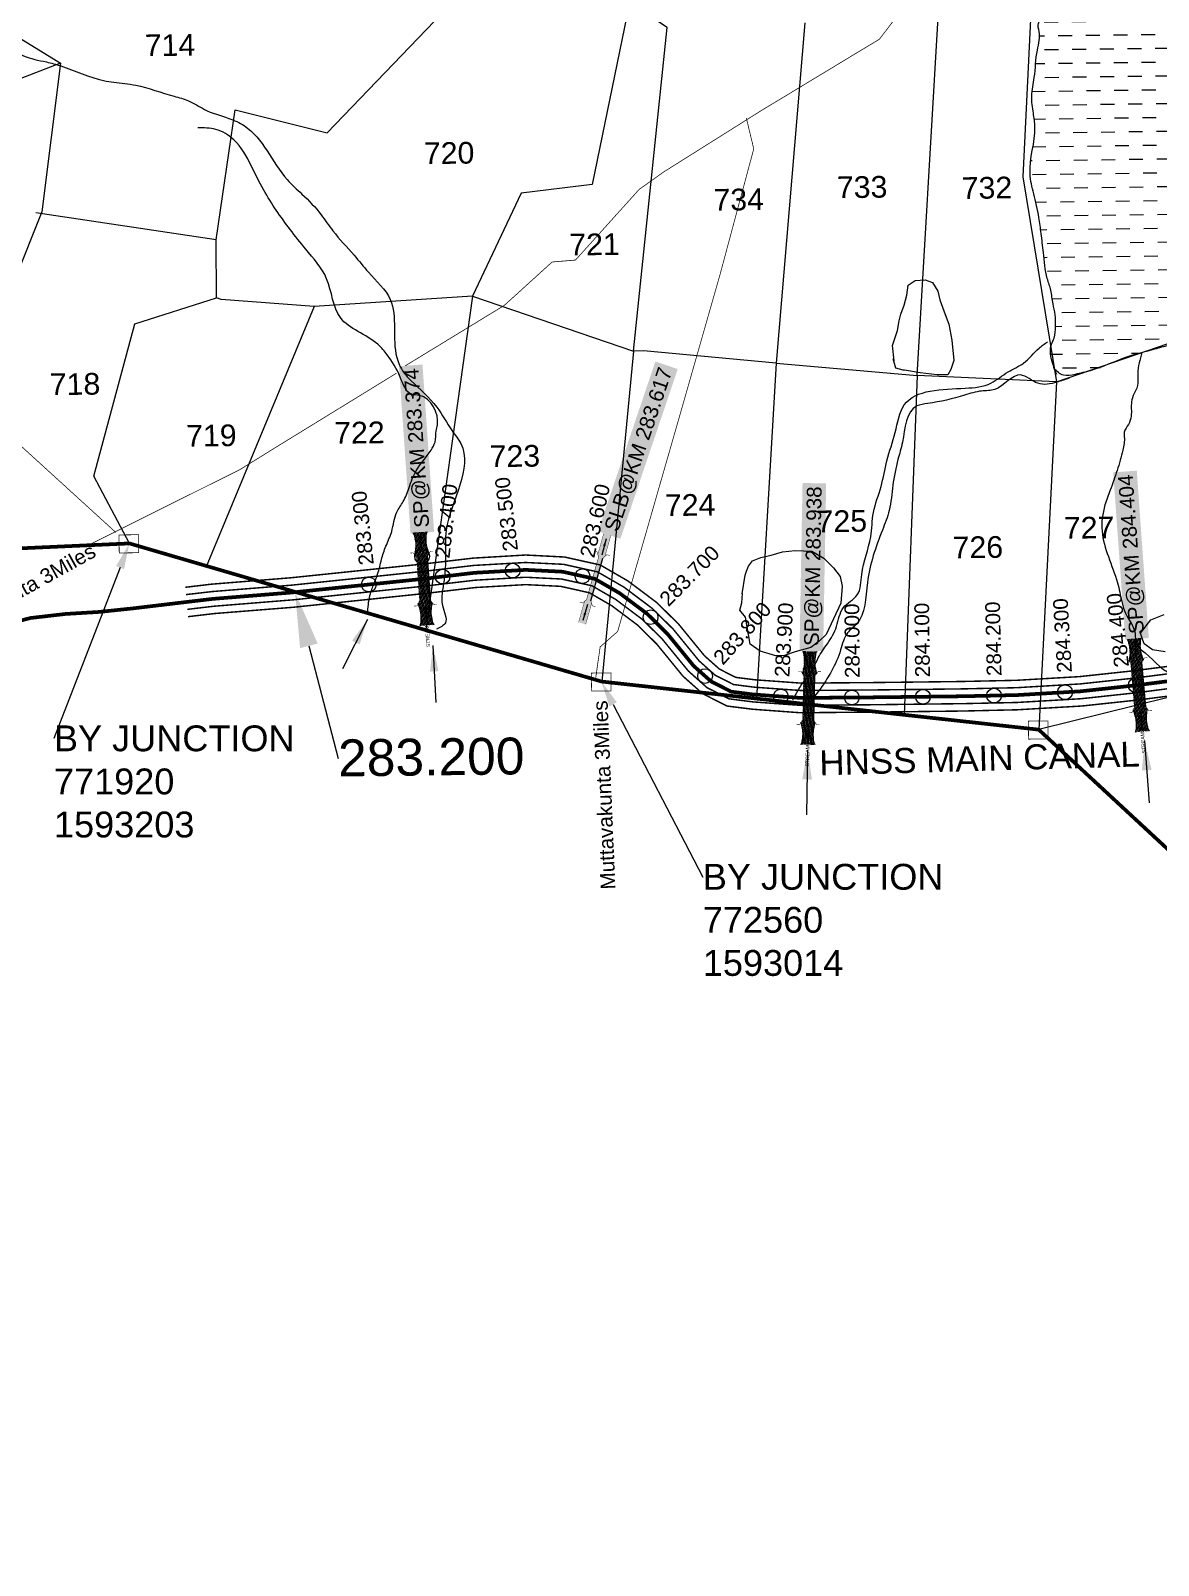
# Model space of a CAD drawing. Header units: feet. Extents: x 767600 to 777544, y 1589691 to 1604539.
# Drawn here: x 771798 to 773325, y 1591829 to 1593908 of the extents above; entities that cross this region are included whole.
import ezdxf
from ezdxf import colors
from ezdxf.entities.mleader import LeaderData, LeaderLine
from ezdxf.enums import TextEntityAlignment as Align
from ezdxf.math import Vec2, Vec3

# ---------------------------------------------------------------- set-up
doc = ezdxf.new("R2010")
doc.units = ezdxf.units.FT
doc.header["$LTSCALE"] = 15
doc.header["$MEASUREMENT"] = 0
doc.header["$PDMODE"] = 32
doc.header["$PDSIZE"] = 20
doc.linetypes.add('ACAD_ISO02W100', pattern=[15, 12, -3])
doc.linetypes.add('HIDDEN2', pattern=[0.1875, 0.125, -0.0625])
for name, color, linetype in [('CANAL1', 7, 'Continuous'), ('CRDS STONES', 7, 'Continuous'), ('CSMark', 72, 'Continuous'), ('HILL', 17, 'Continuous'), ('PLOT', 7, 'Continuous'), ('PLOT NO', 7, 'Continuous'), ('ROADS', 6, 'Continuous'), ('STRUCTURE', 5, 'Continuous'), ('TANKS-STREAM', 4, 'Continuous'), ('text2', 7, 'Continuous'), ('VILLAGE BOUNDRY', 5, 'HIDDEN2'), ('VILLAGE STONES', 240, 'Continuous')]:
    doc.layers.add(name, color=color, linetype=linetype)
doc.styles.add('CANAL', font='Cambria.ttf')
doc.styles.get("Standard").update_dxf_attribs({"font": 'arial.ttf'})
doc.linetypes.add('DOTS', pattern='A,1e-06,-3,["●",Standard,S=3,R=0,X=-1.25,Y=-1.25],-3', length=6.000001)
doc.dimstyles.new('CRDS', dxfattribs={"dimtxt": 20, "dimasz": 35, "dimexe": 0.18, "dimexo": 0.0625, "dimgap": 0.09, "dimtad": 0, "dimtih": 1, "dimtoh": 1, "dimdec": 0, "dimzin": 2, "dimdsep": 46, "dimtxsty": 'CANAL', "dimcen": 0.09, "dimclrt": 256, "dimadec": 0, "dimazin": 0, "dimtfac": 1, "dimtdec": 0, "dimtofl": 0, "dimtmove": 0, "dimatfit": 3, "dimfxl": 1, "dimtfill": 2, "dimtfillclr": 5, "dimtolj": 1, "dimtzin": 0, "dimarcsym": 0})
doc.dimstyles.get("Standard").update_dxf_attribs({"dimtxt": 0.18, "dimasz": 0.18, "dimexe": 0.18, "dimexo": 0.0625, "dimgap": 0.09, "dimtad": 0, "dimtih": 1, "dimtoh": 1, "dimdec": 4, "dimzin": 0, "dimdsep": 46, "dimtxsty": 'Standard', "dimcen": 0.09, "dimadec": 0, "dimazin": 0, "dimtfac": 1, "dimtdec": 4, "dimtofl": 0, "dimtmove": 0, "dimatfit": 3, "dimfxl": 1, "dimtolj": 1, "dimtzin": 0, "dimarcsym": 0})

# ---------------------------------------------------------------- blocks, each defined once
blk = doc.blocks.new('SP')
at = {"layer": 'STRUCTURE'}
h = blk.add_hatch(dxfattribs=at)
h.set_pattern_fill('DASH', color=256, scale=8, style=0)
edge = h.paths.add_edge_path()
edge.add_spline(control_points=[(769825.7, 1706742.1), (769825.3, 1706741.8), (769823.8, 1706740.8), (769820.9, 1706740.3), (769817, 1706739.7), (769811.4, 1706738.9), (769804, 1706739.7), (769798.4, 1706741), (769795.6, 1706741.6)], knot_values=[0, 0, 0, 0, 1.613557, 5.24513, 8.624976, 13.470124, 22.190216, 30.746377, 30.746377, 30.746377, 30.746377], degree=3, periodic=0)
edge.add_line((769795.6, 1706741.6), (769792.6, 1706739.6))
edge.add_line((769792.6, 1706739.6), (769732.6, 1706739.6))
edge.add_line((769732.6, 1706739.6), (769729.6, 1706741.6))
edge.add_spline(control_points=[(769729.6, 1706741.6), (769726.9, 1706740.9), (769721.3, 1706739.5), (769713.9, 1706738.5), (769708.3, 1706739.1), (769704.4, 1706739.6), (769701.5, 1706740), (769700, 1706741), (769699.5, 1706741.3)], knot_values=[0, 0, 0, 0, 8.556161, 17.276253, 22.121402, 25.501247, 29.13282, 30.746377, 30.746377, 30.746377, 30.746377], degree=3, periodic=0)
edge.add_line((769699.5, 1706741.3), (769699.5, 1706722.1))
edge.add_spline(control_points=[(769699.5, 1706722.1), (769700, 1706722.4), (769701.4, 1706723.4), (769704.3, 1706724), (769708.2, 1706724.5), (769713.8, 1706725.3), (769721.2, 1706724.5), (769726.8, 1706723.3), (769729.6, 1706722.6)], knot_values=[0, 0, 0, 0, 1.613557, 5.24513, 8.624976, 13.470124, 22.190216, 30.746377, 30.746377, 30.746377, 30.746377], degree=3, periodic=0)
edge.add_line((769729.6, 1706722.6), (769732.6, 1706724.6))
edge.add_line((769732.6, 1706724.6), (769792.6, 1706724.6))
edge.add_line((769792.6, 1706724.6), (769795.6, 1706722.6))
edge.add_spline(control_points=[(769795.6, 1706722.6), (769798.4, 1706723.3), (769803.9, 1706724.8), (769811.3, 1706725.8), (769817, 1706725.1), (769820.9, 1706724.7), (769823.8, 1706724.2), (769825.2, 1706723.3), (769825.7, 1706723)], knot_values=[0, 0, 0, 0, 8.556161, 17.276253, 22.121402, 25.501247, 29.13282, 30.746377, 30.746377, 30.746377, 30.746377], degree=3, periodic=0)
edge.add_line((769825.7, 1706723), (769825.7, 1706742.1))
h.paths.add_polyline_path([(769764.2, 1706732.1, -1), (769761.1, 1706732.1, -1)], flags=0)
h.paths.add_polyline_path([(769761.1, 1706732.1, 1), (769764.2, 1706732.1, 1)], flags=16)
at = {"layer": 'STRUCTURE', "const_width": 0.628}
for points in [[(769726.6, 1706747.6), (769726.6, 1706743.6), (769732.6, 1706739.6), (769792.6, 1706739.6), (769798.6, 1706743.6), (769798.6, 1706747.6)], [(769726.6, 1706716.6), (769726.6, 1706720.6), (769732.6, 1706724.6), (769792.6, 1706724.6), (769798.6, 1706720.6), (769798.6, 1706716.6)]]:
    blk.add_lwpolyline(points, dxfattribs=at)
at = {"layer": 'STRUCTURE', "color": 3}
blk.add_lwpolyline([(769732.6, 1706724.6), (769792.6, 1706724.6)], dxfattribs=at)
blk.add_lwpolyline([(769732.6, 1706724.6), (769792.6, 1706724.6)], dxfattribs=at)
at = {"layer": 'STRUCTURE', "color": 0}
blk.add_circle((769762.6, 1706732.1), 1.55, dxfattribs=at)
at = {"layer": 'STRUCTURE'}
for points in [[(769699.5, 1706741.3), (769700.9, 1706740.5), (769704.4, 1706739.6), (769707.8, 1706739.2), (769712.6, 1706738.8), (769721.3, 1706739.7), (769729.6, 1706741.6)], [(769825.7, 1706742.1), (769824.3, 1706741.3), (769820.8, 1706740.3), (769817.5, 1706739.8), (769812.7, 1706739.2), (769804, 1706739.9), (769795.6, 1706741.6)], [(769699.5, 1706722.1), (769700.9, 1706723), (769704.4, 1706724), (769707.7, 1706724.5), (769712.5, 1706725), (769721.2, 1706724.4), (769729.6, 1706722.6)], [(769825.7, 1706723), (769824.3, 1706723.8), (769820.8, 1706724.7), (769817.4, 1706725.1), (769812.6, 1706725.5), (769803.9, 1706724.6), (769795.6, 1706722.6)]]:
    blk.add_spline(points, degree=3, dxfattribs=at)
at = {"layer": 'STRUCTURE', "color": 0}
blk.add_text('STREAM', height=5, dxfattribs=at).set_placement((769684.3, 1706732.1), align=Align.MIDDLE_CENTER)
for points in [[(769727.4, 1706732.1), (769700.8, 1706732.1)], [(769824.4, 1706732.1), (769800.5, 1706732.1)]]:
    blk.add_leader(points, dimstyle='Standard', override={"dimasz": 10, "dimgap": 0.09, "dimtad": 0}, dxfattribs=at)
blk = doc.blocks.new('SLB')
at = {"layer": 'STRUCTURE'}
h = blk.add_hatch(dxfattribs=at)
h.set_pattern_fill('DOTS', color=6, scale=20, angle=320.3722, style=0)
h.set_pattern_definition([(320.372247934, (-159.4327, -72.9564), (1.2786241598, 0.5641323054), [0, -1.25])])
h.paths.add_polyline_path([(769699.5, 1706871.1), (769699.5, 1706861.1), (769729.1, 1706861.1), (769732.1, 1706863.1), (769792.1, 1706863.1), (769795.1, 1706861.1), (769824.7, 1706861.1), (769824.7, 1706871.1), (769795.1, 1706871.1), (769792.1, 1706869.1), (769732.1, 1706869.1), (769729.1, 1706871.1)])
at = {"layer": 'STRUCTURE', "color": 6, "const_width": 0.628}
for points in [[(769726.1, 1706877.1), (769726.1, 1706873.1), (769732.1, 1706869.1), (769792.1, 1706869.1), (769798.1, 1706873.1), (769798.1, 1706877.1)], [(769726.1, 1706855.1), (769726.1, 1706859.1), (769732.1, 1706863.1), (769792.1, 1706863.1), (769798.1, 1706859.1), (769798.1, 1706855.1)]]:
    blk.add_lwpolyline(points, dxfattribs=at)
at = {"layer": 'STRUCTURE', "color": 6, "linetype": 'ACAD_ISO02W100', "ltscale": 0.5, "const_width": 0.5}
for points in [[(769699.5, 1706871.1), (769729.1, 1706871.1)], [(769699.5, 1706861.1), (769729.1, 1706861.1)], [(769795.1, 1706871.1), (769824.7, 1706871.1)], [(769795.1, 1706861.1), (769824.7, 1706861.1)]]:
    blk.add_lwpolyline(points, dxfattribs=at)
at = {"layer": 'STRUCTURE', "color": 6}
blk.add_lwpolyline([(769732.1, 1706863.1), (769792.1, 1706863.1)], dxfattribs=at)
blk.add_lwpolyline([(769732.1, 1706863.1), (769792.1, 1706863.1)], dxfattribs=at)
at = {"layer": 'STRUCTURE', "color": 0}
blk.add_circle((769762.1, 1706866.1), 1.24, dxfattribs=at)
for points in [[(769703.8, 1706866), (769726.7, 1706866)], [(769818.6, 1706865.8), (769795.7, 1706865.8)]]:
    blk.add_leader(points, dimstyle='Standard', override={"dimasz": 10, "dimgap": 0.09, "dimtad": 0}, dxfattribs=at)

msp = doc.modelspace()

# ---------------------------------------------------------------- hatches: boundary and pattern name
at = {"layer": 'TANKS-STREAM'}
h = msp.add_hatch(dxfattribs=at)
h.set_pattern_fill('DASH', color=256, scale=150, angle=0.74052, style=0)
edge = h.paths.add_edge_path()
edge.add_spline(control_points=[(773183.8, 1593450.1), (773187.9, 1593446.2), (773196.1, 1593438.5), (773214.8, 1593442.6), (773243.2, 1593448.7), (773295, 1593473.9), (773349.1, 1593480), (773388.9, 1593506.5), (773392.2, 1593526.1), (773386.4, 1593560.2), (773419, 1593538.4), (773423.6, 1593566.3), (773446.4, 1593566.7), (773462.6, 1593551.5), (773467.9, 1593524.9), (773480, 1593501.9), (773483.5, 1593472.4), (773491.7, 1593449.1), (773502.3, 1593428.6), (773518.8, 1593413.8), (773523.4, 1593392.4), (773544.7, 1593385.1), (773541, 1593372.4), (773537.5, 1593357.7), (773555.7, 1593357.1), (773562, 1593367.2), (773577.7, 1593381.2), (773580.1, 1593412.5), (773612.1, 1593422), (773637.7, 1593428.8), (773667.5, 1593433.7), (773696.4, 1593442), (773732.2, 1593437.7), (773759.6, 1593460.3), (773768.8, 1593499.6), (773749.7, 1593527.9), (773732.3, 1593567.4), (773742.5, 1593597.7), (773744.6, 1593631.4), (773765.1, 1593643.3), (773771.5, 1593663.9), (773794.1, 1593667.9), (773822.3, 1593665), (773842.8, 1593698), (773867.8, 1593684.6), (773874.9, 1593668.2), (773880.8, 1593648.8), (773875.4, 1593629.2), (773887, 1593613), (773902.8, 1593601.9), (773920, 1593592.6), (773937.8, 1593599.6), (773937.7, 1593617.4), (773944.6, 1593637), (773946.1, 1593662), (773944.3, 1593685.7), (773947.2, 1593709), (773950.7, 1593743.4), (773965, 1593777.7), (773970.4, 1593816.2), (773971.2, 1593846.8), (773955.6, 1593866.9), (773954.9, 1593906.6), (774014.9, 1593909.9), (774047, 1593935), (774067.5, 1593946.3), (774076.6, 1593961.3), (774081.7, 1593975.8), (774084.5, 1593993.7), (774081.9, 1594013.6), (774102.8, 1594025.3), (774122.8, 1594038.9), (774117.6, 1594058.6), (774112.6, 1594077), (774091.1, 1594085.9), (774063.4, 1594085.3), (774038, 1594072.4), (774009.4, 1594059.2), (773984.4, 1594050.5), (773962.7, 1594028.8), (773933.9, 1594023.3), (773906.7, 1594012.3), (773890.9, 1593992.5), (773868.4, 1593985), (773832, 1593961.5), (773796, 1593938.6), (773759.2, 1593939), (773743.2, 1593940.1), (773735.7, 1593953.9), (773729.5, 1593967.4), (773718.8, 1593988.2), (773702.2, 1594014.9), (773668.2, 1594021.4), (773634.5, 1594016.4), (773599.6, 1594013.4), (773562.3, 1594018.9), (773537.8, 1594002), (773508.8, 1593993.6), (773470.5, 1593983.3), (773426.3, 1593976.1), (773386.5, 1593974.9), (773356.6, 1593975.7), (773328.6, 1593971.7), (773295.5, 1593961.9), (773258.4, 1593956.8), (773223.5, 1593947.5), (773197.5, 1593929.1), (773172.3, 1593929.6), (773160.9, 1593915.9), (773164.9, 1593906), (773164.6, 1593894), (773159.1, 1593873.6), (773159.1, 1593848.1), (773152.4, 1593819.8), (773155.9, 1593797.4), (773161.3, 1593762.4), (773146.8, 1593725.7), (773157.2, 1593684.9), (773163.3, 1593658.4), (773166.8, 1593631.6), (773170.4, 1593604.2), (773171.9, 1593577.8), (773180.8, 1593555.7), (773181.9, 1593538.9), (773186.6, 1593522.8), (773185.7, 1593507.2), (773186.1, 1593493.2), (773177.9, 1593479.5), (773180, 1593461.3), (773185.2, 1593448.5), (773187.7, 1593442.2)], knot_values=[0, 0, 0, 0, 15.983249, 31.810298, 52.776931, 105.097021, 201.281786, 213.917435, 242.740546, 262.322187, 284.934685, 307.302107, 317.567412, 346.58812, 365.085348, 398.55846, 423.136308, 453.375729, 472.495118, 491.640825, 517.921292, 535.667243, 540.40058, 556.180898, 569.225494, 578.42043, 590.915605, 632.043396, 655.347885, 683.072322, 713.329879, 745.416539, 772.38478, 818.950467, 834.26078, 890.341171, 912.074001, 961.586344, 981.625819, 1007.928101, 1025.958585, 1039.489533, 1071.427833, 1108.555994, 1125.177358, 1144.296747, 1161.413883, 1185.548419, 1199.722431, 1217.566801, 1244.897959, 1251.974681, 1270.47191, 1289.609776, 1316.672975, 1343.592298, 1361.326674, 1386.663674, 1447.13305, 1470.635195, 1504.103866, 1534.965262, 1542.391217, 1618.472567, 1653.851821, 1671.890229, 1686.573005, 1705.371359, 1717.58099, 1742.000153, 1755.934913, 1786.146609, 1802.958295, 1811.76543, 1842.997792, 1860.656012, 1895.351009, 1925.732145, 1956.493783, 1973.033405, 2015.667755, 2041.434637, 2059.180588, 2089.517265, 2109.915108, 2190.291591, 2207.020603, 2222.347395, 2233.68283, 2251.126956, 2267.736061, 2304.144569, 2339.762944, 2363.07176, 2406.792468, 2445.838082, 2469.527616, 2493.036876, 2536.087814, 2588.661019, 2626.777368, 2655.588371, 2678.067103, 2711.432784, 2758.647316, 2790.691314, 2818.535588, 2852.918742, 2857.561954, 2868.739649, 2880.806917, 2894.098204, 2931.517756, 2956.854804, 2980.135398, 2998.79321, 3062.759776, 3090.077257, 3123.210988, 3144.742041, 3170.882235, 3206.460522, 3222.91071, 3241.68389, 3256.79541, 3272.575728, 3288.464995, 3297.609255, 3318.959004, 3339.509204, 3339.509204, 3339.509204, 3339.509204], degree=3, periodic=0)

# ---------------------------------------------------------------- linework, layer by layer
msp.add_point((772328, 1593196))
msp.add_point((772328, 1593196))
at = {"layer": 'CANAL1', "color": 1, "const_width": 2}
for points in [[(772007.3, 1593153.8), (772042.6, 1593158), (772150.4, 1593166.7), (772330.1, 1593185.4), (772397.1, 1593193.3), (772468.2, 1593197.5), (772520.9, 1593194.8), (772569.2, 1593184.1), (772606.8, 1593162.4), (772645.9, 1593133.1), (772675.4, 1593104), (772710.5, 1593061.1), (772730.8, 1593043), (772752.9, 1593031.8), (772779, 1593028.5), (772841.4, 1593024), (772935.5, 1593024.7), (773059.7, 1593026.2), (773132.9, 1593027.8), (773218.4, 1593032.8), (773292.6, 1593040.8), (773393.9, 1593053.8)], [(772010.9, 1593114), (772046.5, 1593118.2), (772154.1, 1593126.8), (772334.5, 1593145.7), (772400.6, 1593153.5), (772468.4, 1593157.4), (772515.6, 1593155.1), (772554.6, 1593146.4), (772584.7, 1593129), (772619.8, 1593102.7), (772645.8, 1593077), (772681.5, 1593033.3), (772708.1, 1593009.7), (772741, 1592993), (772775, 1592988.7), (772840.1, 1592983.9), (772935.9, 1592984.7), (773060.4, 1592986.2), (773134.5, 1592987.9), (773221.7, 1592993), (773297.3, 1593001.1), (773399.5, 1593014.2)]]:
    msp.add_lwpolyline(points, dxfattribs=at)
at = {"layer": 'CANAL1', "color": 1, "linetype": 'HIDDEN2', "ltscale": 6, "const_width": 5}
msp.add_lwpolyline([(771747.5, 1593099), (771797.5, 1593112.2), (771845.3, 1593117.7), (771890.3, 1593120.4), (771937.8, 1593125.4), (772003.9, 1593133.3), (772044.5, 1593138.1), (772152.3, 1593146.8), (772332.3, 1593165.5), (772355.8, 1593168.3), (772398.8, 1593173.4), (772468.3, 1593177.4), (772518.2, 1593174.9), (772545.3, 1593168.9), (772561.9, 1593165.3), (772595.8, 1593145.7), (772632.9, 1593117.9), (772660.6, 1593090.5), (772696, 1593047.2), (772719.5, 1593026.3), (772746.9, 1593012.4), (772777, 1593008.6), (772814, 1593005.9), (772840.7, 1593004), (772935.7, 1593004.7), (773060.1, 1593006.2), (773133.7, 1593007.8), (773220.1, 1593012.9), (773294.8, 1593021), (773396.7, 1593034)], dxfattribs=at)
at = {"layer": 'CANAL1', "color": 5, "const_width": 2}
for points in [[(772008.2, 1593143.9), (772043.6, 1593148), (772151.4, 1593156.7), (772331.2, 1593175.5), (772398, 1593183.4), (772468.2, 1593187.4), (772519.6, 1593184.9), (772565.6, 1593174.7), (772601.3, 1593154.1), (772639.4, 1593125.5), (772668, 1593097.3), (772703.3, 1593054.1), (772725.1, 1593034.7), (772749.9, 1593022.1), (772778, 1593018.5), (772841, 1593014), (772935.6, 1593014.7), (773059.9, 1593016.2), (773133.3, 1593017.8), (773219.3, 1593022.9), (773293.8, 1593030.9), (773395.3, 1593043.9)], [(772010, 1593123.9), (772045.5, 1593128.1), (772153.2, 1593136.8), (772333.4, 1593155.6), (772399.7, 1593163.4), (772468.3, 1593167.4), (772516.9, 1593165), (772558.2, 1593155.8), (772590.3, 1593137.3), (772626.3, 1593110.3), (772653.2, 1593083.8), (772688.8, 1593040.3), (772713.8, 1593018), (772743.9, 1593002.7), (772776, 1592998.6), (772840.4, 1592993.9), (772935.8, 1592994.7), (773060.3, 1592996.2), (773134.1, 1592997.8), (773220.9, 1593002.9), (773296.1, 1593011), (773398.1, 1593024.1)]]:
    msp.add_lwpolyline(points, dxfattribs=at)
at = {"layer": 'CSMark', "color": 3}
for p in [(772355.8, 1593168.3), (772355.8, 1593168.3), (772450.7, 1593176.4), (772545.3, 1593168.9), (772545.3, 1593168.9), (772255.9, 1593157.6), (772637.5, 1593113.3), (772711.4, 1593033.5), (772814, 1593005.9), (772910.2, 1593004.5), (773006.5, 1593005.5), (773102.8, 1593007.1), (773199, 1593011.7), (773294.8, 1593021)]:
    msp.add_point(p, dxfattribs=at)
at = {"layer": 'HILL'}
for points in [[(772967.3, 1593460.5), (772965.1, 1593481.5), (772967.6, 1593488), (772971.9, 1593501.4), (772974.3, 1593514.8), (772976.7, 1593523.8), (772981, 1593536), (772984.7, 1593549.4), (772986.4, 1593562.8), (772995.9, 1593569.3), (773009.3, 1593570.1), (773019.6, 1593566.4), (773026.7, 1593555), (773029.5, 1593543), (773036.7, 1593523.3), (773041.4, 1593510), (773045.5, 1593488.3), (773048.4, 1593460.9), (773044.1, 1593448.8), (773040.3, 1593441.7), (773025.7, 1593441.5), (773002.6, 1593444.4), (772981.5, 1593448), (772979.6, 1593447.9), (772970, 1593450.4), (772966, 1593463.1)], [(772761.5, 1593144.8), (772765.6, 1593170), (772767.4, 1593175.7), (772770.4, 1593182.6), (772775.4, 1593189.6), (772787, 1593194.2), (772800.8, 1593197.2), (772816.2, 1593201.8), (772833.2, 1593203.6), (772855.9, 1593202.9), (772872.1, 1593193.4), (772885.5, 1593180), (772894.5, 1593168.5), (772896.9, 1593155.3), (772895.3, 1593132.3), (772875.3, 1593089.7), (772866, 1593080.8), (772854.5, 1593072.1), (772833.4, 1593066.2), (772819, 1593061.6), (772807.3, 1593061.1), (772785.8, 1593067.5), (772772.5, 1593076.7), (772766.3, 1593113.2), (772758.6, 1593122.8), (772761.3, 1593132.8), (772762.1, 1593145.4)], [(773301.1, 1593091.7), (773315.4, 1593109.6), (773333.1, 1593117.1)], [(773334.6, 1593066.3), (773317.6, 1593069.3), (773306.2, 1593077.2), (773300.3, 1593094.1)]]:
    msp.add_lwpolyline(points, dxfattribs=at)
at = {"layer": 'PLOT'}
for points in [[(771438.6, 1593383.5), (771429.8, 1593582.2), (771426.1, 1593704.3), (771346.4, 1594071.6), (771474.9, 1594035.2), (771531.9, 1594047.9), (771610.7, 1594051.8), (771719.3, 1594048.4), (771710.9, 1593941.6), (771838.3, 1593863.5), (771426.1, 1593704.3)], [(772048.9, 1593624.4), (772074.8, 1593800.7), (772199.2, 1593769.4), (772344.7, 1593920.4), (772256.3, 1593941.1), (772252.1, 1593925.5), (772058.9, 1594029.6), (771719.3, 1594048.4)], [(772506.8, 1594011.3), (772608.9, 1593945.6), (772558.2, 1593699.5), (772462.2, 1593687.4), (772396.5, 1593548.3), (772182, 1593534), (772056, 1593543.7), (772049.5, 1593545.8)], [(772614.6, 1593473.5), (772660.1, 1593912.1), (772608.9, 1593945.6)], [(772998.7, 1593440.5), (773027.1, 1593925.6), (773152.8, 1593932.3), (773141.6, 1593709.9), (773187.5, 1593431.9), (772998.7, 1593440.5)], [(772846.3, 1593918.1), (772807.7, 1593457.2), (772628.1, 1593473.9), (772614.6, 1593473.5)], [(771838.3, 1593863.5), (771813, 1593662.1), (771776.1, 1593570.9), (771438.8, 1593581.2)], [(771931.5, 1593213.2), (771883.1, 1593304.4), (771939, 1593510.5), (772049.5, 1593545.8), (772048.9, 1593624.4), (771804.9, 1593661)], [(772182, 1593534), (772035.5, 1593181.6)], [(772396.5, 1593548.3), (772332.7, 1593094.1)], [(772396.5, 1593548.3), (772614.6, 1593473.5), (772571.4, 1593026.1)], [(773187.5, 1593431.9), (773461.2, 1593525.9), (773340.3, 1593005.2), (773163.4, 1592961)], [(772807.7, 1593457.2), (772781.2, 1593003.3)], [(772807.7, 1593457.2), (772998.7, 1593440.5), (772981.1, 1592981.2)], [(773187.5, 1593431.9), (773163.4, 1592961)]]:
    msp.add_lwpolyline(points, dxfattribs=at)
at = {"layer": 'ROADS', "linetype": 'DOTS', "ltscale": 0.5, "const_width": 1}
for points in [[(772305.3, 1593453.8), (772439.5, 1593535.7), (772504.2, 1593594.4), (772535.8, 1593597), (772622.1, 1593692.7), (772655.1, 1593716.2), (772786.6, 1593798.9), (772947.6, 1593896.2), (772976.9, 1593934.7), (773039.2, 1594031.7), (773082.6, 1594075.3), (773104.3, 1594117.8), (773143.7, 1594202.1), (773205.4, 1594272.5), (773272.5, 1594379.7), (773295, 1594397.3)], [(771021.7, 1594166.4), (771071.2, 1594152.9), (771103.9, 1594164.4), (771201.9, 1594144.8), (771245.9, 1594078.4), (771391.2, 1593879.7), (771416.2, 1593840.3), (771477, 1593747.5), (771576.7, 1593572.6), (771603.8, 1593510), (771732.4, 1593392.8), (771913.3, 1593227.9)], [(772563.3, 1593031.7), (772569.2, 1593072.9), (772593, 1593094.1), (772678.6, 1593391.8), (772731.3, 1593576.2), (772777.3, 1593747.6), (772767.3, 1593789.3)], [(771880.1, 1593212.8), (772081.7, 1593313.5), (772131.5, 1593344.4), (772293.5, 1593443.9)]]:
    msp.add_lwpolyline(points, dxfattribs=at)
at = {"layer": 'TANKS-STREAM'}
for points in [[(770988.2, 1594691), (771002.3, 1594672.3), (771007.6, 1594650.4), (771014.1, 1594633.5), (771015.5, 1594622.8), (771015.1, 1594604.5), (771011.6, 1594581.8), (771008.1, 1594559.7), (771006.7, 1594521.3), (771009.1, 1594488), (771041, 1594453.5), (771056.3, 1594439.8), (771079.8, 1594425.6), (771100.8, 1594416.5), (771112.1, 1594415.4), (771128.4, 1594423.7), (771139.7, 1594428.3), (771159.1, 1594436.7), (771169.2, 1594438.1), (771180.1, 1594418.8), (771194, 1594418.3), (771214.2, 1594417.3), (771233.7, 1594415.7), (771255.9, 1594406.5), (771275, 1594393.5), (771285.2, 1594383), (771306.1, 1594373.8), (771327, 1594368.4), (771354.2, 1594358.1), (771375, 1594358.3), (771431.1, 1594277.5), (771441.9, 1594267), (771471.1, 1594249.7), (771502.1, 1594195.4), (771527.1, 1594164.2), (771542.2, 1594114.3), (771564.2, 1594073.1), (771565.7, 1594050.4), (771571.6, 1594036.7), (771640, 1593971.9), (771672.6, 1593935.2), (771690.3, 1593927.8), (771701.1, 1593921), (771721.4, 1593908.7), (771729.7, 1593903.8), (771755, 1593892.8), (771767.7, 1593885.4), (771788.1, 1593873.7), (771819, 1593865.3), (771838.6, 1593859.9), (771896.5, 1593840.2), (771910.4, 1593837.9), (771940.1, 1593833.9), (771992, 1593818.8), (772011.6, 1593812.8), (772033.1, 1593801.1), (772066.1, 1593788.9), (772087, 1593779.1), (772145.2, 1593705.9), (772165.3, 1593686.4), (772191.2, 1593658.4), (772207.1, 1593636.6), (772235.9, 1593603.7), (772255.3, 1593580.6), (772284.9, 1593543.4), (772293.7, 1593465.2), (772303.2, 1593444.8), (772313.3, 1593433.6), (772347.8, 1593397.9), (772368.8, 1593365.6), (772380.3, 1593348.7), (772360.7, 1593231.1), (772359.5, 1593212.7), (772359.8, 1593189.3), (772358, 1593165.9), (772355.4, 1593147.4), (772355.6, 1593129), (772359.5, 1593105.7), (772347.5, 1593097)], [(773187.7, 1593442.2), (773180.9, 1593461.6), (773180.6, 1593483), (773184.3, 1593491.4), (773185.9, 1593507.2), (773185.7, 1593522.9), (773182.7, 1593537.7), (773179.7, 1593556.3), (773174.9, 1593572), (773169.7, 1593607.2), (773166.6, 1593633.2), (773163.6, 1593654.5), (773156.6, 1593686.9), (773151.6, 1593713.7), (773158.2, 1593777.4), (773156.1, 1593795.9), (773153.9, 1593819.1), (773157.3, 1593844.2), (773161.5, 1593881.4), (773164.1, 1593894.4), (773164, 1593906.5), (773162.9, 1593917.6), (773165.6, 1593921.3), (773198, 1593932.9), (773223, 1593945.3), (773253.5, 1593955), (773299.9, 1593963.9), (773332.3, 1593971.8), (773354.6, 1593974.8), (773383.4, 1593975.2), (773421.5, 1593976.6), (773473.4, 1593984.7), (773515.1, 1593995.5), (773537.3, 1594003.2), (773558.5, 1594013.7), (773597.6, 1594015.1), (773641.2, 1594017.5), (773664.4, 1594019.7), (773698.9, 1594010.9), (773721.6, 1593982.4), (773729.2, 1593967.6), (773736.9, 1593951.9), (773743.5, 1593942.7), (773758.4, 1593939.2), (773775.1, 1593939.4), (773848.5, 1593972.2), (773866.1, 1593982.6), (773892.8, 1593996.9), (773905.7, 1594009.1), (773928.8, 1594020.6), (773968.5, 1594035.9), (773981.4, 1594046.3), (774009.1, 1594059.7), (774036.9, 1594072.1), (774069.2, 1594084.6), (774086.9, 1594084.8), (774114, 1594069.4), (774116.9, 1594061.1), (774119, 1594044.4), (774097.9, 1594022.7), (774086.9, 1594014.3), (774083.5, 1593990.1), (774081.8, 1593978), (774075.5, 1593960.3), (774067.3, 1593948.1), (774052.5, 1593937.7), (774022.1, 1593919.7), (773955.7, 1593882.6), (773955.8, 1593875.2), (773967.3, 1593846.5), (773969.6, 1593813.1), (773966.1, 1593789.9), (773950.2, 1593731.6), (773946.8, 1593706.5), (773945.2, 1593688.8), (773945.5, 1593661.9), (773943.1, 1593634.9), (773938.7, 1593616.3), (773933.3, 1593598.6), (773926.9, 1593595.7), (773900.7, 1593603.7), (773886.6, 1593614.7), (773879.1, 1593626.7), (773878.7, 1593650.8), (773874.8, 1593667.5), (773865.3, 1593684.1), (773850.3, 1593691.3), (773819, 1593671.4), (773787.5, 1593666.3), (773774.5, 1593662.5), (773764.5, 1593647.5), (773747.1, 1593627.8), (773742.7, 1593608.2), (773737.7, 1593558.9), (773745.4, 1593538.6), (773764.7, 1593485.9), (773761.2, 1593471), (773725.2, 1593441.4), (773698.3, 1593440.2), (773666.8, 1593434.2), (773637.1, 1593428.2), (773610.2, 1593421.4), (773589, 1593411.8), (773569.9, 1593375.4), (773561.7, 1593366), (773555.3, 1593359.4), (773542.2, 1593360.2), (773542, 1593375.9), (773542.9, 1593380.6), (773529.7, 1593392.5), (773515.5, 1593414.6), (773503.2, 1593429.3), (773493.7, 1593445.9), (773484.1, 1593474.5), (773479.1, 1593498.6), (773467.6, 1593530), (773461.8, 1593547.6), (773439.2, 1593565.8), (773429, 1593564.8), (773414.3, 1593547.9), (773392, 1593551.3), (773390.4, 1593531.8), (773383.3, 1593503.8), (773373.2, 1593496.3), (773282.1, 1593465.3), (773233.1, 1593447.1), (773212.7, 1593442.2), (773196.9, 1593441), (773183.8, 1593450.1)], [(772254.1, 1593117.7), (772257.4, 1593142.8), (772262.6, 1593158.2), (772267.8, 1593171.7), (772273, 1593191.5), (772279, 1593209.5), (772286.8, 1593229.4), (772293.7, 1593255.5), (772302.5, 1593270), (772310.3, 1593288.9), (772319.9, 1593311.5), (772340.2, 1593339.6), (772345.5, 1593350.4), (772347.1, 1593365.7), (772348.8, 1593373.8), (772324.7, 1593413.6), (772313.9, 1593415.3), (772298.3, 1593438.4), (772280.9, 1593468.7), (772268.1, 1593482.9), (772217.3, 1593519), (772198.7, 1593571.7), (772170.3, 1593611.8), (772149.3, 1593638.4), (772113.5, 1593691.8), (772096.8, 1593724.3), (772073, 1593759.9), (772048.5, 1593773.9), (772024.2, 1593776.3)], [(772830.4, 1593001.5), (772845.9, 1593027.2), (772856.4, 1593041.1), (772864.6, 1593058.1), (772877.1, 1593077.4), (772889.5, 1593100.9), (772898.8, 1593126.4), (772917.6, 1593143.6), (772923.6, 1593171.2), (772935.7, 1593222.2), (772939.5, 1593255.1), (772949.7, 1593290.2), (772957.7, 1593325.3), (772968.9, 1593363.6), (772981.2, 1593400.8), (773063.7, 1593423.5), (773098.6, 1593430.3), (773121.8, 1593445.5), (773142.8, 1593457.4), (773163.8, 1593477.8), (773175.3, 1593486.4)], [(773303, 1593471.7), (773297.5, 1593443.5), (773297.5, 1593438.3), (773296.2, 1593423.5), (773292.6, 1593416.1), (773289.1, 1593404.9), (773288.6, 1593385.7), (773285, 1593374.5), (773279.2, 1593364.1), (773279.3, 1593357.4), (773277.3, 1593339.6), (773269.5, 1593312.1), (773260.2, 1593285.4), (773253.1, 1593265.3), (773249.1, 1593229.7), (773257.7, 1593195.3), (773270, 1593159.9), (773273.1, 1593147.4), (773280.9, 1593118.6), (773293.9, 1593091.4), (773295.5, 1593077.4), (773307.5, 1593064.9), (773348.7, 1593034.4), (773377.6, 1593031.1), (773400.9, 1593010.6), (773411, 1592969.3), (773431.5, 1592938.9), (773440.6, 1592922), (773435, 1592897.5), (773417.2, 1592838), (773415.3, 1592815.1), (773436.5, 1592778.3)], [(773204.6, 1593437), (773187.7, 1593431.5), (773162.3, 1593430.1), (773138.8, 1593441.4), (773104, 1593421.9), (773086, 1593419.6), (773062.8, 1593414), (773013.1, 1593402.7), (772998.2, 1593399.4), (772978.7, 1593350.4), (772972.7, 1593327), (772965.7, 1593291.9), (772960.8, 1593258), (772951.6, 1593231.3), (772931.3, 1593160.1), (772916.2, 1593103.5), (772904.4, 1593092.1), (772895, 1593068.9), (772882.7, 1593040.4), (772869.5, 1593019.3), (772849.7, 1592993.7)]]:
    msp.add_spline(points, degree=3, dxfattribs=at)
at = {"layer": 'VILLAGE BOUNDRY', "linetype": 'ACAD_ISO02W100', "lineweight": -2, "ltscale": 0.2, "const_width": 5}
msp.add_lwpolyline([(773669.6, 1590890.7), (773499, 1591981.6), (773487.6, 1592660.4), (773163.4, 1592961), (772571.4, 1593026.1), (771931.5, 1593213.2), (771648.2, 1593200.5)], dxfattribs=at)
at = {"layer": 'VILLAGE STONES', "const_width": 0.979}
for points in [[(771917.4, 1593224.7), (771943.9, 1593225), (771944.2, 1593200.6), (771917.7, 1593200.3)], [(772557.3, 1593037.5), (772583.8, 1593037.9), (772584.1, 1593013.5), (772557.6, 1593013.2)], [(773149.3, 1592972.5), (773175.8, 1592972.8), (773176.1, 1592948.5), (773149.6, 1592948.1)]]:
    msp.add_lwpolyline(points, close=True, dxfattribs=at)

# ---------------------------------------------------------------- block references
at = {"layer": 'STRUCTURE', "color": 0}
for name, p, rotation in [('SP', (2529105.2, 945701.2), 94.04461436817479), ('SLB', (2205327.2, 387715.5), 74.19900533682784), ('SP', (2539006.4, 970330.7), 94.85051941762188), ('SP', (2460465.1, 782182.7), 88.61394978350744)]:
    msp.add_blockref(name, p, dxfattribs=dict(at, rotation=rotation))

# ---------------------------------------------------------------- texts
at = {"layer": 'CSMark', "color": 1}
for s, rotation, p in [('283.500', 96.7249, (772448.1, 1593202.7)), ('283.300', 95.9623, (772252.7, 1593183.8)), ('283.400', 83.6958, (772355.1, 1593193.4)), ('283.600', 77.478, (772551.3, 1593194.7)), ('283.700', 45.3569, (772654.7, 1593133.5)), ('284.300', 93.353, (773198.4, 1593038.1)), ('284.400', 96.1525, (773275.8, 1593045.5)), ('283.800', 48.3323, (772728.1, 1593054)), ('283.900', 86.8926, (772815.5, 1593032.2)), ('284.000', 90.4317, (772910.9, 1593030.9)), ('284.100', 90.6988, (773006, 1593031.9)), ('284.200', 91.2897, (773103, 1593033.6))]:
    msp.add_text(s, height=20, rotation=rotation, dxfattribs=at).set_placement(p, align=Align.MIDDLE_LEFT)
at = {"layer": 'PLOT NO'}
for s, p in [('714', (771986.5, 1593888.2)), ('720', (772364.6, 1593742)), ('733', (772924.1, 1593695.9)), ('732', (773093.2, 1593694.9)), ('734', (772756.9, 1593679)), ('721', (772561.6, 1593618.3)), ('718', (771857.8, 1593429.1)), ('719', (772042.5, 1593359.3)), ('722', (772243.1, 1593363.3)), ('723', (772453.7, 1593331.6)), ('724', (772691.1, 1593265.3)), ('725', (772896.6, 1593243.4)), ('727', (773231.6, 1593234.6)), ('726', (773080.9, 1593208.1))]:
    msp.add_text(s, height=29.37, rotation=0.7405, dxfattribs=at).set_placement(p, align=Align.MIDDLE_CENTER)
at = {"layer": 'STRUCTURE', "color": 5, "char_height": 20, "attachment_point": 1, "bg_fill": 1, "box_fill_scale": 1.3, "bg_fill_color": 7, "bg_fill_true_color": 16777215, "bg_fill_transparency": 4390977}
for s, insert, width, rotation in [('\\pi0.72756;SP@KM 283.374', (772317.9, 1593233.1), 215.152, 93.9622), ('\\pi0.72756;SLB@KM 283.617', (772573.9, 1593233.4), 230.773, 71.3202), ('\\pi0.72756;SP@KM 284.404', (773286.1, 1593089.3), 215.152, 94.1044), ('\\pi0.72756;SP@KM 283.938', (772845.4, 1593073.7), 215.275, 88.9626)]:
    msp.add_mtext(s, dxfattribs=dict(at, insert=insert, width=width, rotation=rotation))
at = {"layer": 'text2'}
for rotation, p in [(29.0761, (771664.1, 1593072)), (92.4243, (772590, 1592744.9))]:
    msp.add_text('Muttavakunta 3Miles', height=20, rotation=rotation, dxfattribs=at).set_placement(p)
at = {"layer": 'VILLAGE STONES'}
msp.add_text('HNSS MAIN CANAL', height=33.904, rotation=1.606, dxfattribs=at).set_placement((772866.6, 1592899))

# ---------------------------------------------------------------- leaders
at = {"layer": 'CRDS STONES', "color": 1}
ml = msp.add_multileader_mtext('Standard', dxfattribs=at)
ml.set_content('BY JUNCTION\\P771920\\P1593203', color=1)
ml.set_leader_properties()
ml.build(insert=Vec2(0, 0))
ml.multileader.update_dxf_attribs({"dogleg_length": 0.36, "arrow_head_size": 35})
ctx = ml.context
ctx.base_point, ctx.char_height, ctx.arrow_head_size, ctx.landing_gap_size, ctx.plane_origin = Vec3(771829.2, 1592948.9), 35, 35, 0.09, Vec3(772227.3, 1593369.2)
notes = []
notes.append((ctx, [(0, (1, 1, 0), (771829.2, 1592948.9), (1, 0), 1.396927018504357e-11, [(0, [(771931.5, 1593213.2)], 0, [])])]))
ctx.mtext.insert, ctx.mtext.flow_direction = Vec3(771829.3, 1592966.7), 5
ml = msp.add_multileader_mtext('Standard', dxfattribs=at)
ml.set_content('BY JUNCTION\\P772560\\P1593014', color=1)
ml.set_leader_properties()
ml.build(insert=Vec2(0, 0))
ml.multileader.update_dxf_attribs({"dogleg_length": 0.36, "arrow_head_size": 35})
ctx = ml.context
ctx.base_point, ctx.char_height, ctx.arrow_head_size, ctx.landing_gap_size, ctx.plane_origin = Vec3(772708.2, 1592761.4), 35, 35, 0.09, Vec3(772814.8, 1592812.2)
notes.append((ctx, [(0, (1, 1, 0), (772708.2, 1592761.4), (1, 0), 1.396927018504357e-11, [(0, [(772570.7, 1593026.3)], 0, [])])]))
ctx.mtext.insert, ctx.mtext.flow_direction = Vec3(772708.3, 1592779.2), 5
at = {"layer": 'PLOT', "color": 5}
for points, override in [([(772254, 1593110.1), (772220.2, 1593043.2)], {"dimgap": 0.09, "dimtad": 0}), ([(772342.6, 1593074.9), (772346.7, 1592997.7)], {"dimgap": 0.09, "dimtad": 0}), ([(772850.1, 1592933.5), (772848.9, 1592845.7)], {"dimasz": 40, "dimgap": 0.09, "dimtad": 0}), ([(773306.6, 1592946), (773313.1, 1592861.9)], {"dimasz": 40, "dimgap": 0.09, "dimtad": 0})]:
    msp.add_leader(points, dimstyle='CRDS', override=override, dxfattribs=at)
at = {"layer": 'VILLAGE STONES', "color": 1}
ml = msp.add_multileader_mtext('Standard', dxfattribs=at)
ml.set_content('283.200', color=1)
ml.set_leader_properties()
ml.build(insert=Vec2(0, 0))
ml.multileader.update_dxf_attribs({"dogleg_length": 0.36, "arrow_head_size": 75})
ctx = ml.context
ctx.base_point, ctx.char_height, ctx.arrow_head_size, ctx.landing_gap_size, ctx.plane_origin, ctx.plane_x_axis, ctx.plane_y_axis = Vec3(772214.1, 1592922.1), 50, 75, 0.0498, Vec3(772774.1, 1593055.6), Vec3(0.999936, 0.011314), Vec3(-0.011314, 0.999936)
notes.append((ctx, [(0, (1, 1, 0), (772214.1, 1592922.1), (0.999936, 0.011314), 7.733052732383381e-12, [(0, [(772155.9, 1593147.1)], 0, [])])]))
ctx.mtext.insert, ctx.mtext.text_direction, ctx.mtext.rotation, ctx.mtext.flow_direction = Vec3(772213.9, 1592947.6), Vec3(0.999936, 0.011314), 0.011314, 5
for ctx, leaders in notes:
    for number, flags, end, landing, length, lines in leaders:
        leader = LeaderData()
        leader.index, (leader.has_last_leader_line, leader.has_dogleg_vector, leader.attachment_direction) = number, flags
        leader.last_leader_point, leader.dogleg_vector, leader.dogleg_length = Vec3(end), Vec3(landing), length
        for number, points, colour, breaks in lines:
            line = LeaderLine()
            line.index, line.vertices, line.color, line.breaks = number, Vec3.list(points), colors.encode_raw_color(colour), breaks
            leader.lines.append(line)
        ctx.leaders.append(leader)

doc.saveas('drawing.dxf')
